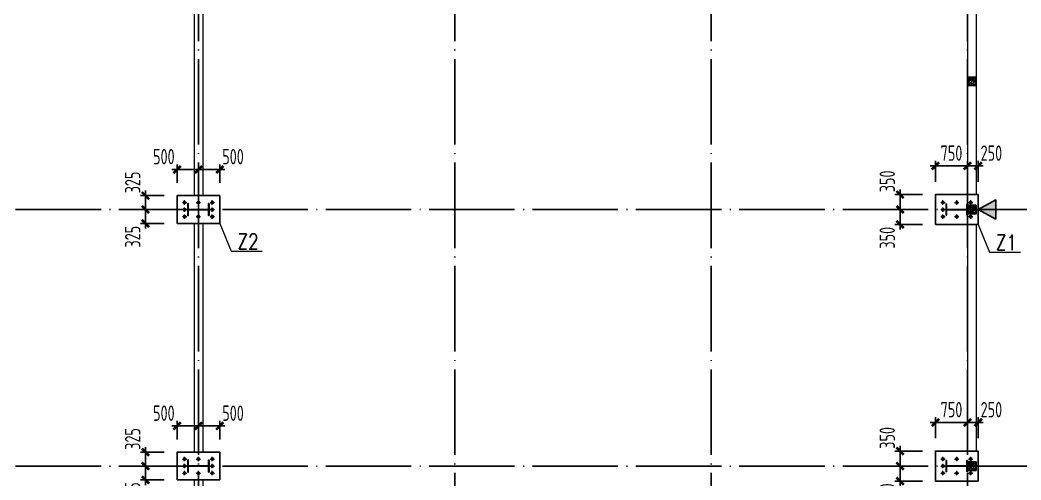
# Model space of a CAD drawing. Extents: x -1389621 to 57380, y -92505 to 283644.
# Drawn here: x -432118 to -408690, y 94742 to 105500 of the extents above; entities that cross this region are included whole.
import ezdxf
from ezdxf.enums import TextEntityAlignment as Align

# ---------------------------------------------------------------- set-up
doc = ezdxf.new("R2010")
doc.units = 0
doc.header["$LTSCALE"] = 100
doc.header["$MEASUREMENT"] = 0
doc.linetypes.add('CENTERX2', pattern=[101.6, 63.5, -12.7, 12.7, -12.7])
doc.linetypes.add('DOTE', pattern=[2.42, 2, -0.2, 0.02, -0.2])
doc.layers.get('0').update_dxf_attribs({"linetype": 'CONTINUOUS'})
doc.layers.get('Defpoints').update_dxf_attribs({"linetype": 'CONTINUOUS'})
for name, color, linetype in [('11000', 4, 'CONTINUOUS'), ('52', 2, 'CONTINUOUS'), ('708', 2, 'CONTINUOUS'), ('DIM', 3, 'CONTINUOUS'), ('DOTE', 1, 'DOTE'), ('PUB_DIM', 3, 'CONTINUOUS'), ('基础', 41, 'CONTINUOUS'), ('柱子', 3, 'CONTINUOUS'), ('短柱', 2, 'CONTINUOUS')]:
    doc.layers.add(name, color=color, linetype=linetype)
for name, color, linetype, lineweight in [('HATCH', 254, 'CONTINUOUS', 0), ('PUB_TEXT', 7, 'CONTINUOUS', 15), ('轴线', 1, 'CENTERX2', 13)]:
    doc.layers.add(name, color=color, linetype=linetype, lineweight=lineweight)
doc.styles.add('hztxt', font='txt', dxfattribs={"width": 0.7, "height": 10, "bigfont": 'hztxt.shx'})
doc.styles.add('TSSD_Dimension', font='tssdeng.shx', dxfattribs={"width": 0.7, "bigfont": 'hztxt.shx'})
doc.dimstyles.new('TSSD_100_100', dxfattribs={"dimtxt": 300, "dimasz": 100, "dimexe": 100, "dimexo": 250, "dimgap": 100, "dimtad": 1, "dimdec": 0, "dimzin": 0, "dimdsep": 46, "dimtxsty": 'TSSD_Dimension', "dimblk": 'ARCHTICK', "dimblk1": 'ARCHTICK', "dimblk2": 'ARCHTICK', "dimcen": 0, "dimdle": 100, "dimclrt": 7, "dimadec": 0, "dimazin": 0, "dimtfac": 1, "dimtdec": 0, "dimtix": 1, "dimtmove": 2, "dimatfit": 3, "dimfxl": 0, "dimtolj": 1, "dimtzin": 0, "dimarcsym": 0})

# ---------------------------------------------------------------- blocks, each defined once
blk = doc.blocks.new('A$C79C65598')
at = {"layer": 'HATCH'}
h = blk.add_hatch(dxfattribs=at)
h.set_pattern_fill('ARMORED', color=256, scale=10, style=0)
h.set_pattern_definition([(50, (662996.94, 60026.137), (71.726018, -6.2752135), [7.5, -82.5]), (355, (662996.94, 60026.14), (-13.875133, 75.219213), [6, -66]), (100.4514, (663002.915, 60025.614), (57.850938, 68.943954), [6.374019, -70.114211]), (46.1842, (662996.94, 60046.14), (106.724105, -16.551901), [11.25, -123.75]), (96.6356, (663005.83, 60044.76), (93.46627, 97.411787), [9.561029, -105.1713]), (351.1842, (662996.94, 60046.14), (93.466195, 97.41186), [9, -99]), (21, (663006.94, 60041.137), (59.690705, -40.261889), [7.5, -82.5]), (326, (663006.94, 60041.14), (24.331533, 72.5150045), [6, -66]), (71.4514, (663011.91, 60037.78), (84.022263, 32.25305), [6.374019, -70.114211]), (37.5, (662996.938, 60026.137), (1.2159855, 33.2893854), [0, -65.2, 0, -67, 0, -66.25]), (7.5, (662996.938, 60026.137), (26.3069537, 39.4411712), [0, -38.2, 0, -63.7, 0, -25.25]), (327.5, (662974.638, 60026.137), (53.3822436, -2.2554872), [0, -25, 0, -78, 0, -103.5]), (317.5, (662964.64, 60026.137), (58.318617, 10.0104982), [0, -32.5, 0, -51.8, 0, -73.5]), (45, (662996.94, 60026.137), (-35.355339, 35.355339), [])])
h.paths.add_polyline_path([(35800, 27100), (36000, 27100), (36000, 27300), (35800, 27300)])
h = blk.add_hatch(dxfattribs=at)
h.set_pattern_fill('ARMORED', color=256, scale=10, style=0)
h.set_pattern_definition([(50, (662996.94, 57026.137), (71.726018, -6.2752135), [7.5, -82.5]), (355, (662996.94, 57026.14), (-13.875133, 75.219213), [6, -66]), (100.4514, (663002.915, 57025.614), (57.850938, 68.943954), [6.374019, -70.114211]), (46.1842, (662996.94, 57046.14), (106.724105, -16.551901), [11.25, -123.75]), (96.6356, (663005.83, 57044.76), (93.46627, 97.411787), [9.561029, -105.1713]), (351.1842, (662996.94, 57046.14), (93.466195, 97.41186), [9, -99]), (21, (663006.94, 57041.137), (59.690705, -40.261889), [7.5, -82.5]), (326, (663006.94, 57041.14), (24.331533, 72.5150045), [6, -66]), (71.4514, (663011.91, 57037.78), (84.022263, 32.25305), [6.374019, -70.114211]), (37.5, (662996.938, 57026.137), (1.2159855, 33.2893854), [0, -65.2, 0, -67, 0, -66.25]), (7.5, (662996.938, 57026.137), (26.3069537, 39.4411712), [0, -38.2, 0, -63.7, 0, -25.25]), (327.5, (662974.638, 57026.137), (53.3822436, -2.2554872), [0, -25, 0, -78, 0, -103.5]), (317.5, (662964.64, 57026.137), (58.318617, 10.0104982), [0, -32.5, 0, -51.8, 0, -73.5]), (45, (662996.94, 57026.137), (-35.355339, 35.355339), [])])
h.paths.add_polyline_path([(35800, 24100), (36000, 24100), (36000, 24300), (35800, 24300)])
h = blk.add_hatch(dxfattribs=at)
h.set_pattern_fill('ARMORED', color=256, scale=10, style=0)
h.set_pattern_definition([(50, (662996.94, 51026.137), (71.726018, -6.2752135), [7.5, -82.5]), (355, (662996.94, 51026.14), (-13.875133, 75.219213), [6, -66]), (100.4514, (663002.915, 51025.614), (57.850938, 68.943954), [6.374019, -70.114211]), (46.1842, (662996.94, 51046.14), (106.724105, -16.551901), [11.25, -123.75]), (96.6356, (663005.83, 51044.76), (93.46627, 97.411787), [9.561029, -105.1713]), (351.1842, (662996.94, 51046.14), (93.466195, 97.41186), [9, -99]), (21, (663006.94, 51041.137), (59.690705, -40.261889), [7.5, -82.5]), (326, (663006.94, 51041.14), (24.331533, 72.5150045), [6, -66]), (71.4514, (663011.91, 51037.78), (84.022263, 32.25305), [6.374019, -70.114211]), (37.5, (662996.938, 51026.137), (1.2159855, 33.2893854), [0, -65.2, 0, -67, 0, -66.25]), (7.5, (662996.938, 51026.137), (26.3069537, 39.4411712), [0, -38.2, 0, -63.7, 0, -25.25]), (327.5, (662974.638, 51026.137), (53.3822436, -2.2554872), [0, -25, 0, -78, 0, -103.5]), (317.5, (662964.64, 51026.137), (58.318617, 10.0104982), [0, -32.5, 0, -51.8, 0, -73.5]), (45, (662996.94, 51026.137), (-35.355339, 35.355339), [])])
h.paths.add_polyline_path([(35800, 18100), (36000, 18100), (36000, 18300), (35800, 18300)])
at = {"layer": '708'}
for points in [[(35800, 27100), (36000, 27100), (36000, 27300), (35800, 27300)], [(35800, 24100), (36000, 24100), (36000, 24300), (35800, 24300)], [(35800, 18100), (36000, 18100), (36000, 18300), (35800, 18300)]]:
    blk.add_lwpolyline(points, close=True, dxfattribs=at)
blk = doc.blocks.new('_ArchTick')
at = {"color": 0, "linetype": 'ByBlock'}
blk.add_lwpolyline([(-0.71, -0.71, 0.5, 0.5, 0), (0.71, 0.71, 0.5, 0.5, 0)], format="xyseb", dxfattribs=at)
blk = doc.blocks.new('*D1918')
at = {"layer": 'Defpoints', "color": 0, "ltscale": 100}
for p in [(-410692, 95417), (-411520, 95067), (-410692, 95067)]:
    blk.add_point(p, dxfattribs=at)
at = {"layer": 'DIM', "color": 0, "lineweight": -2, "ltscale": 100}
for p, q in [((-410992, 95417), (-411640, 95417)), ((-411520, 95537), (-411520, 94947)), ((-410992, 95067), (-411640, 95067))]:
    blk.add_line(p, q, dxfattribs=at)
at = {"layer": 'DIM', "color": 0, "lineweight": -2, "ltscale": 100, "xscale": 120, "yscale": 120, "zscale": 120}
for p, rotation in [((-411520, 95417), 90), ((-411520, 95067), 270)]:
    blk.add_blockref('_ArchTick', p, dxfattribs=dict(at, rotation=rotation))
at = {"layer": 'DIM', "color": 7, "ltscale": 100, "insert": (-411820, 95726), "char_height": 360, "attachment_point": 5, "rotation": 90, "style": 'TSSD_Dimension'}
blk.add_mtext('\\A1;350', dxfattribs=at)
blk = doc.blocks.new('*D1919')
at = {"layer": 'Defpoints', "color": 0, "ltscale": 100}
for p in [(-409692, 96087), (-409942, 95417), (-409692, 95417)]:
    blk.add_point(p, dxfattribs=at)
at = {"layer": 'DIM', "color": 0, "lineweight": -2, "ltscale": 100}
for p, q in [((-410062, 96087), (-409572, 96087)), ((-409942, 95717), (-409942, 96207)), ((-409692, 95717), (-409692, 96207))]:
    blk.add_line(p, q, dxfattribs=at)
at = {"layer": 'DIM', "color": 0, "lineweight": -2, "ltscale": 100, "xscale": 120, "yscale": 120, "zscale": 120, "rotation": 180}
blk.add_blockref('_ArchTick', (-409942, 96087), dxfattribs=at)
at = {"layer": 'DIM', "color": 0, "lineweight": -2, "ltscale": 100, "xscale": 120, "yscale": 120, "zscale": 120}
blk.add_blockref('_ArchTick', (-409692, 96087), dxfattribs=at)
at = {"layer": 'DIM', "color": 7, "ltscale": 100, "insert": (-409383, 96387), "char_height": 360, "attachment_point": 5, "style": 'TSSD_Dimension'}
blk.add_mtext('\\A1;250', dxfattribs=at)
blk = doc.blocks.new('*D1920')
at = {"layer": 'Defpoints', "color": 0, "ltscale": 100}
for p in [(-409942, 96087), (-410692, 95417), (-409942, 95417)]:
    blk.add_point(p, dxfattribs=at)
at = {"layer": 'DIM', "color": 0, "lineweight": -2, "ltscale": 100}
for p, q in [((-410692, 96087), (-410812, 96087)), ((-410692, 95717), (-410692, 96207)), ((-410692, 96087), (-409942, 96087)), ((-409942, 95717), (-409942, 96207)), ((-409942, 96087), (-409822, 96087))]:
    blk.add_line(p, q, dxfattribs=at)
at = {"layer": 'DIM', "color": 0, "lineweight": -2, "ltscale": 100, "xscale": 120, "yscale": 120, "zscale": 120}
blk.add_blockref('_ArchTick', (-410692, 96087), dxfattribs=at)
at = {"layer": 'DIM', "color": 0, "lineweight": -2, "ltscale": 100, "xscale": 120, "yscale": 120, "zscale": 120, "rotation": 180}
blk.add_blockref('_ArchTick', (-409942, 96087), dxfattribs=at)
at = {"layer": 'DIM', "color": 7, "ltscale": 100, "insert": (-410317, 96387), "char_height": 360, "attachment_point": 5, "style": 'TSSD_Dimension'}
blk.add_mtext('\\A1;750', dxfattribs=at)
blk = doc.blocks.new('*D1921')
at = {"layer": 'Defpoints', "color": 0, "ltscale": 100}
for p in [(-410692, 95067), (-411520, 94717), (-410692, 94717)]:
    blk.add_point(p, dxfattribs=at)
at = {"layer": 'DIM', "color": 0, "lineweight": -2, "ltscale": 100}
for p, q in [((-411520, 95187), (-411520, 94597)), ((-410992, 95067), (-411640, 95067)), ((-410992, 94717), (-411640, 94717))]:
    blk.add_line(p, q, dxfattribs=at)
at = {"layer": 'DIM', "color": 0, "lineweight": -2, "ltscale": 100, "xscale": 120, "yscale": 120, "zscale": 120}
for p, rotation in [((-411520, 95067), 90), ((-411520, 94717), 270)]:
    blk.add_blockref('_ArchTick', p, dxfattribs=dict(at, rotation=rotation))
at = {"layer": 'DIM', "color": 7, "ltscale": 100, "insert": (-411820, 94407), "char_height": 360, "attachment_point": 5, "rotation": 90, "style": 'TSSD_Dimension'}
blk.add_mtext('\\A1;350', dxfattribs=at)
blk = doc.blocks.new('*D1922')
at = {"layer": 'Defpoints', "color": 0, "ltscale": 100}
for p in [(-410692, 101417), (-411520, 101067), (-410692, 101067)]:
    blk.add_point(p, dxfattribs=at)
at = {"layer": 'DIM', "color": 0, "lineweight": -2, "ltscale": 100}
for p, q in [((-411520, 101537), (-411520, 100947)), ((-410992, 101417), (-411640, 101417)), ((-410992, 101067), (-411640, 101067))]:
    blk.add_line(p, q, dxfattribs=at)
at = {"layer": 'DIM', "color": 0, "lineweight": -2, "ltscale": 100, "xscale": 120, "yscale": 120, "zscale": 120}
for p, rotation in [((-411520, 101417), 90), ((-411520, 101067), 270)]:
    blk.add_blockref('_ArchTick', p, dxfattribs=dict(at, rotation=rotation))
at = {"layer": 'DIM', "color": 7, "ltscale": 100, "insert": (-411820, 101726), "char_height": 360, "attachment_point": 5, "rotation": 90, "style": 'TSSD_Dimension'}
blk.add_mtext('\\A1;350', dxfattribs=at)
blk = doc.blocks.new('*D1923')
at = {"layer": 'Defpoints', "color": 0, "ltscale": 100}
for p in [(-409692, 102087), (-409942, 101417), (-409692, 101417)]:
    blk.add_point(p, dxfattribs=at)
at = {"layer": 'DIM', "color": 0, "lineweight": -2, "ltscale": 100}
for p, q in [((-409942, 101717), (-409942, 102207)), ((-409692, 101717), (-409692, 102207)), ((-410062, 102087), (-409572, 102087))]:
    blk.add_line(p, q, dxfattribs=at)
at = {"layer": 'DIM', "color": 0, "lineweight": -2, "ltscale": 100, "xscale": 120, "yscale": 120, "zscale": 120, "rotation": 180}
blk.add_blockref('_ArchTick', (-409942, 102087), dxfattribs=at)
at = {"layer": 'DIM', "color": 0, "lineweight": -2, "ltscale": 100, "xscale": 120, "yscale": 120, "zscale": 120}
blk.add_blockref('_ArchTick', (-409692, 102087), dxfattribs=at)
at = {"layer": 'DIM', "color": 7, "ltscale": 100, "insert": (-409383, 102387), "char_height": 360, "attachment_point": 5, "style": 'TSSD_Dimension'}
blk.add_mtext('\\A1;250', dxfattribs=at)
blk = doc.blocks.new('*D1924')
at = {"layer": 'Defpoints', "color": 0, "ltscale": 100}
for p in [(-409942, 102087), (-410692, 101417), (-409942, 101417)]:
    blk.add_point(p, dxfattribs=at)
at = {"layer": 'DIM', "color": 0, "lineweight": -2, "ltscale": 100}
for p, q in [((-410692, 101717), (-410692, 102207)), ((-409942, 101717), (-409942, 102207)), ((-410692, 102087), (-410812, 102087)), ((-410692, 102087), (-409942, 102087)), ((-409942, 102087), (-409822, 102087))]:
    blk.add_line(p, q, dxfattribs=at)
at = {"layer": 'DIM', "color": 0, "lineweight": -2, "ltscale": 100, "xscale": 120, "yscale": 120, "zscale": 120}
blk.add_blockref('_ArchTick', (-410692, 102087), dxfattribs=at)
at = {"layer": 'DIM', "color": 0, "lineweight": -2, "ltscale": 100, "xscale": 120, "yscale": 120, "zscale": 120, "rotation": 180}
blk.add_blockref('_ArchTick', (-409942, 102087), dxfattribs=at)
at = {"layer": 'DIM', "color": 7, "ltscale": 100, "insert": (-410317, 102387), "char_height": 360, "attachment_point": 5, "style": 'TSSD_Dimension'}
blk.add_mtext('\\A1;750', dxfattribs=at)
blk = doc.blocks.new('*D1925')
at = {"layer": 'Defpoints', "color": 0, "ltscale": 100}
for p in [(-410692, 101067), (-411520, 100717), (-410692, 100717)]:
    blk.add_point(p, dxfattribs=at)
at = {"layer": 'DIM', "color": 0, "lineweight": -2, "ltscale": 100}
for p, q in [((-410992, 101067), (-411640, 101067)), ((-411520, 101187), (-411520, 100597)), ((-410992, 100717), (-411640, 100717))]:
    blk.add_line(p, q, dxfattribs=at)
at = {"layer": 'DIM', "color": 0, "lineweight": -2, "ltscale": 100, "xscale": 120, "yscale": 120, "zscale": 120}
for p, rotation in [((-411520, 101067), 90), ((-411520, 100717), 270)]:
    blk.add_blockref('_ArchTick', p, dxfattribs=dict(at, rotation=rotation))
at = {"layer": 'DIM', "color": 7, "ltscale": 100, "insert": (-411820, 100407), "char_height": 360, "attachment_point": 5, "rotation": 90, "style": 'TSSD_Dimension'}
blk.add_mtext('\\A1;350', dxfattribs=at)
blk = doc.blocks.new('*D1974')
at = {"layer": 'Defpoints', "color": 0, "ltscale": 100}
for p in [(-429182, 95392), (-428442, 95392), (-428442, 95067)]:
    blk.add_point(p, dxfattribs=at)
at = {"layer": 'DIM', "color": 0, "lineweight": -2, "ltscale": 100}
for p, q in [((-428742, 95392), (-429302, 95392)), ((-429182, 94947), (-429182, 95512)), ((-428742, 95067), (-429302, 95067))]:
    blk.add_line(p, q, dxfattribs=at)
at = {"layer": 'DIM', "color": 0, "lineweight": -2, "ltscale": 100, "xscale": 120, "yscale": 120, "zscale": 120}
for p, rotation in [((-429182, 95392), 90), ((-429182, 95067), 270)]:
    blk.add_blockref('_ArchTick', p, dxfattribs=dict(at, rotation=rotation))
at = {"layer": 'DIM', "color": 7, "ltscale": 100, "insert": (-429482, 95701), "char_height": 360, "attachment_point": 5, "rotation": 90, "style": 'TSSD_Dimension'}
blk.add_mtext('\\A1;325', dxfattribs=at)
blk = doc.blocks.new('*D1975')
at = {"layer": 'Defpoints', "color": 0, "ltscale": 100}
for p in [(-427942, 96004), (-428442, 95390), (-427942, 95390)]:
    blk.add_point(p, dxfattribs=at)
at = {"layer": 'DIM', "color": 0, "lineweight": -2, "ltscale": 100}
for p, q in [((-428442, 95690), (-428442, 96124)), ((-427942, 95690), (-427942, 96124)), ((-428562, 96004), (-427822, 96004))]:
    blk.add_line(p, q, dxfattribs=at)
at = {"layer": 'DIM', "color": 0, "lineweight": -2, "ltscale": 100, "xscale": 120, "yscale": 120, "zscale": 120, "rotation": 180}
blk.add_blockref('_ArchTick', (-428442, 96004), dxfattribs=at)
at = {"layer": 'DIM', "color": 0, "lineweight": -2, "ltscale": 100, "xscale": 120, "yscale": 120, "zscale": 120}
blk.add_blockref('_ArchTick', (-427942, 96004), dxfattribs=at)
at = {"layer": 'DIM', "color": 7, "ltscale": 100, "insert": (-428752, 96304), "char_height": 360, "attachment_point": 5, "style": 'TSSD_Dimension'}
blk.add_mtext('\\A1;500', dxfattribs=at)
blk = doc.blocks.new('*D1976')
at = {"layer": 'Defpoints', "color": 0, "ltscale": 100}
for p in [(-429182, 95067), (-428442, 95067), (-428442, 94742)]:
    blk.add_point(p, dxfattribs=at)
at = {"layer": 'DIM', "color": 0, "lineweight": -2, "ltscale": 100}
for p, q in [((-429182, 94622), (-429182, 95187)), ((-428742, 95067), (-429302, 95067)), ((-428742, 94742), (-429302, 94742))]:
    blk.add_line(p, q, dxfattribs=at)
at = {"layer": 'DIM', "color": 0, "lineweight": -2, "ltscale": 100, "xscale": 120, "yscale": 120, "zscale": 120}
for p, rotation in [((-429182, 95067), 90), ((-429182, 94742), 270)]:
    blk.add_blockref('_ArchTick', p, dxfattribs=dict(at, rotation=rotation))
at = {"layer": 'DIM', "color": 7, "ltscale": 100, "insert": (-429482, 94432), "char_height": 360, "attachment_point": 5, "rotation": 90, "style": 'TSSD_Dimension'}
blk.add_mtext('\\A1;325', dxfattribs=at)
blk = doc.blocks.new('*D1977')
at = {"layer": 'Defpoints', "color": 0, "ltscale": 100}
for p in [(-427442, 96004), (-427942, 95390), (-427442, 95390)]:
    blk.add_point(p, dxfattribs=at)
at = {"layer": 'DIM', "color": 0, "lineweight": -2, "ltscale": 100}
for p, q in [((-427942, 95690), (-427942, 96124)), ((-427442, 95690), (-427442, 96124)), ((-428062, 96004), (-427322, 96004))]:
    blk.add_line(p, q, dxfattribs=at)
at = {"layer": 'DIM', "color": 0, "lineweight": -2, "ltscale": 100, "xscale": 120, "yscale": 120, "zscale": 120, "rotation": 180}
blk.add_blockref('_ArchTick', (-427942, 96004), dxfattribs=at)
at = {"layer": 'DIM', "color": 0, "lineweight": -2, "ltscale": 100, "xscale": 120, "yscale": 120, "zscale": 120}
blk.add_blockref('_ArchTick', (-427442, 96004), dxfattribs=at)
at = {"layer": 'DIM', "color": 7, "ltscale": 100, "insert": (-427133, 96304), "char_height": 360, "attachment_point": 5, "style": 'TSSD_Dimension'}
blk.add_mtext('\\A1;500', dxfattribs=at)
blk = doc.blocks.new('*D1978')
at = {"layer": 'Defpoints', "color": 0, "ltscale": 100}
for p in [(-429182, 101392), (-428442, 101392), (-428442, 101067)]:
    blk.add_point(p, dxfattribs=at)
at = {"layer": 'DIM', "color": 0, "lineweight": -2, "ltscale": 100}
for p, q in [((-429182, 100947), (-429182, 101512)), ((-428742, 101392), (-429302, 101392)), ((-428742, 101067), (-429302, 101067))]:
    blk.add_line(p, q, dxfattribs=at)
at = {"layer": 'DIM', "color": 0, "lineweight": -2, "ltscale": 100, "xscale": 120, "yscale": 120, "zscale": 120}
for p, rotation in [((-429182, 101392), 90), ((-429182, 101067), 270)]:
    blk.add_blockref('_ArchTick', p, dxfattribs=dict(at, rotation=rotation))
at = {"layer": 'DIM', "color": 7, "ltscale": 100, "insert": (-429482, 101701), "char_height": 360, "attachment_point": 5, "rotation": 90, "style": 'TSSD_Dimension'}
blk.add_mtext('\\A1;325', dxfattribs=at)
blk = doc.blocks.new('*D1979')
at = {"layer": 'Defpoints', "color": 0, "ltscale": 100}
for p in [(-427942, 102004), (-428442, 101390), (-427942, 101390)]:
    blk.add_point(p, dxfattribs=at)
at = {"layer": 'DIM', "color": 0, "lineweight": -2, "ltscale": 100}
for p, q in [((-428562, 102004), (-427822, 102004)), ((-428442, 101690), (-428442, 102124)), ((-427942, 101690), (-427942, 102124))]:
    blk.add_line(p, q, dxfattribs=at)
at = {"layer": 'DIM', "color": 0, "lineweight": -2, "ltscale": 100, "xscale": 120, "yscale": 120, "zscale": 120, "rotation": 180}
blk.add_blockref('_ArchTick', (-428442, 102004), dxfattribs=at)
at = {"layer": 'DIM', "color": 0, "lineweight": -2, "ltscale": 100, "xscale": 120, "yscale": 120, "zscale": 120}
blk.add_blockref('_ArchTick', (-427942, 102004), dxfattribs=at)
at = {"layer": 'DIM', "color": 7, "ltscale": 100, "insert": (-428752, 102304), "char_height": 360, "attachment_point": 5, "style": 'TSSD_Dimension'}
blk.add_mtext('\\A1;500', dxfattribs=at)
blk = doc.blocks.new('*D1980')
at = {"layer": 'Defpoints', "color": 0, "ltscale": 100}
for p in [(-429182, 101067), (-428442, 101067), (-428442, 100742)]:
    blk.add_point(p, dxfattribs=at)
at = {"layer": 'DIM', "color": 0, "lineweight": -2, "ltscale": 100}
for p, q in [((-428742, 101067), (-429302, 101067)), ((-429182, 100622), (-429182, 101187)), ((-428742, 100742), (-429302, 100742))]:
    blk.add_line(p, q, dxfattribs=at)
at = {"layer": 'DIM', "color": 0, "lineweight": -2, "ltscale": 100, "xscale": 120, "yscale": 120, "zscale": 120}
for p, rotation in [((-429182, 101067), 90), ((-429182, 100742), 270)]:
    blk.add_blockref('_ArchTick', p, dxfattribs=dict(at, rotation=rotation))
at = {"layer": 'DIM', "color": 7, "ltscale": 100, "insert": (-429482, 100432), "char_height": 360, "attachment_point": 5, "rotation": 90, "style": 'TSSD_Dimension'}
blk.add_mtext('\\A1;325', dxfattribs=at)
blk = doc.blocks.new('*D1981')
at = {"layer": 'Defpoints', "color": 0, "ltscale": 100}
for p in [(-427442, 102004), (-427942, 101390), (-427442, 101390)]:
    blk.add_point(p, dxfattribs=at)
at = {"layer": 'DIM', "color": 0, "lineweight": -2, "ltscale": 100}
for p, q in [((-428062, 102004), (-427322, 102004)), ((-427942, 101690), (-427942, 102124)), ((-427442, 101690), (-427442, 102124))]:
    blk.add_line(p, q, dxfattribs=at)
at = {"layer": 'DIM', "color": 0, "lineweight": -2, "ltscale": 100, "xscale": 120, "yscale": 120, "zscale": 120, "rotation": 180}
blk.add_blockref('_ArchTick', (-427942, 102004), dxfattribs=at)
at = {"layer": 'DIM', "color": 0, "lineweight": -2, "ltscale": 100, "xscale": 120, "yscale": 120, "zscale": 120}
blk.add_blockref('_ArchTick', (-427442, 102004), dxfattribs=at)
at = {"layer": 'DIM', "color": 7, "ltscale": 100, "insert": (-427133, 102304), "char_height": 360, "attachment_point": 5, "style": 'TSSD_Dimension'}
blk.add_mtext('\\A1;500', dxfattribs=at)

msp = doc.modelspace()

# ---------------------------------------------------------------- hatches: boundary and pattern name
h = msp.add_hatch(color=256)
edge = h.paths.add_edge_path()
edge.add_arc((-428267.342, 101231.574), 26, 0, 360)
h = msp.add_hatch(color=256)
edge = h.paths.add_edge_path()
edge.add_arc((-427942.342, 101231.574), 26, 0, 360)
h = msp.add_hatch(color=256)
edge = h.paths.add_edge_path()
edge.add_arc((-427617.342, 101231.574), 26, 0, 360)
h = msp.add_hatch(color=256)
edge = h.paths.add_edge_path()
edge.add_arc((-410517.342, 101231.574), 26, 0, 360)
h = msp.add_hatch(color=256)
edge = h.paths.add_edge_path()
edge.add_arc((-410192.342, 101231.574), 26, 0, 360)
h = msp.add_hatch(color=256)
edge = h.paths.add_edge_path()
edge.add_arc((-409867.342, 101231.574), 26, 0, 360)
h = msp.add_hatch(color=256)
edge = h.paths.add_edge_path()
edge.add_arc((-428267.342, 101066.574), 26, 0, 360)
h = msp.add_hatch(color=256)
edge = h.paths.add_edge_path()
edge.add_arc((-427617.342, 101066.574), 26, 0, 360)
h = msp.add_hatch(color=256)
edge = h.paths.add_edge_path()
edge.add_arc((-410517.342, 101066.574), 26, 0, 360)
h = msp.add_hatch(color=256)
edge = h.paths.add_edge_path()
edge.add_arc((-409867.342, 101066.574), 26, 0, 360)
h = msp.add_hatch(color=256)
edge = h.paths.add_edge_path()
edge.add_arc((-428267.342, 100901.574), 26, 0, 360)
h = msp.add_hatch(color=256)
edge = h.paths.add_edge_path()
edge.add_arc((-427942.342, 100901.574), 26, 0, 360)
h = msp.add_hatch(color=256)
edge = h.paths.add_edge_path()
edge.add_arc((-427617.342, 100901.574), 26, 0, 360)
h = msp.add_hatch(color=256)
edge = h.paths.add_edge_path()
edge.add_arc((-410517.342, 100901.574), 26, 0, 360)
h = msp.add_hatch(color=256)
edge = h.paths.add_edge_path()
edge.add_arc((-410192.342, 100901.574), 26, 0, 360)
h = msp.add_hatch(color=256)
edge = h.paths.add_edge_path()
edge.add_arc((-409867.342, 100901.574), 26, 0, 360)
h = msp.add_hatch(color=256)
edge = h.paths.add_edge_path()
edge.add_arc((-428267.342, 95231.574), 26, 0, 360)
h = msp.add_hatch(color=256)
edge = h.paths.add_edge_path()
edge.add_arc((-427942.342, 95231.574), 26, 0, 360)
h = msp.add_hatch(color=256)
edge = h.paths.add_edge_path()
edge.add_arc((-427617.342, 95231.574), 26, 0, 360)
h = msp.add_hatch(color=256)
edge = h.paths.add_edge_path()
edge.add_arc((-410517.342, 95231.574), 26, 0, 360)
h = msp.add_hatch(color=256)
edge = h.paths.add_edge_path()
edge.add_arc((-410192.342, 95231.574), 26, 0, 360)
h = msp.add_hatch(color=256)
edge = h.paths.add_edge_path()
edge.add_arc((-409867.342, 95231.574), 26, 0, 360)
h = msp.add_hatch(color=256)
edge = h.paths.add_edge_path()
edge.add_arc((-428267.342, 95066.574), 26, 0, 360)
h = msp.add_hatch(color=256)
edge = h.paths.add_edge_path()
edge.add_arc((-428267.342, 94901.574), 26, 0, 360)
h = msp.add_hatch(color=256)
edge = h.paths.add_edge_path()
edge.add_arc((-427942.342, 94901.574), 26, 0, 360)
h = msp.add_hatch(color=256)
edge = h.paths.add_edge_path()
edge.add_arc((-427617.342, 95066.574), 26, 0, 360)
h = msp.add_hatch(color=256)
edge = h.paths.add_edge_path()
edge.add_arc((-427617.342, 94901.574), 26, 0, 360)
h = msp.add_hatch(color=256)
edge = h.paths.add_edge_path()
edge.add_arc((-410517.342, 95066.574), 26, 0, 360)
h = msp.add_hatch(color=256)
edge = h.paths.add_edge_path()
edge.add_arc((-410517.342, 94901.574), 26, 0, 360)
h = msp.add_hatch(color=256)
edge = h.paths.add_edge_path()
edge.add_arc((-410192.342, 94901.574), 26, 0, 360)
h = msp.add_hatch(color=256)
edge = h.paths.add_edge_path()
edge.add_arc((-409867.342, 95066.574), 26, 0, 360)
h = msp.add_hatch(color=256)
edge = h.paths.add_edge_path()
edge.add_arc((-409867.342, 94901.574), 26, 0, 360)
at = {"layer": '52', "ltscale": 100}
msp.add_hatch(color=256, dxfattribs=at).paths.add_polyline_path([(-409276.515, 100840.461), (-409276.515, 101292.686), (-409692.342, 101066.574)])

# ---------------------------------------------------------------- linework, layer by layer
at = {"layer": '11000'}
for centre in [(-428267.342, 101231.574), (-427942.342, 101231.574), (-427617.342, 101231.574), (-410517.342, 101231.574), (-410192.342, 101231.574), (-409867.342, 101231.574), (-428267.342, 101066.574), (-427617.342, 101066.574), (-410517.342, 101066.574), (-409867.342, 101066.574), (-428267.342, 100901.574), (-427942.342, 100901.574), (-427617.342, 100901.574), (-410517.342, 100901.574), (-410192.342, 100901.574), (-409867.342, 100901.574), (-428267.342, 95231.574), (-427942.342, 95231.574), (-427617.342, 95231.574), (-410517.342, 95231.574), (-410192.342, 95231.574), (-409867.342, 95231.574), (-428267.342, 95066.574), (-428267.342, 94901.574), (-427942.342, 94901.574), (-427617.342, 95066.574), (-427617.342, 94901.574), (-410517.342, 95066.574), (-410517.342, 94901.574), (-410192.342, 94901.574), (-409867.342, 95066.574), (-409867.342, 94901.574)]:
    msp.add_circle(centre, 26, dxfattribs=at)
at = {"layer": '52', "ltscale": 100}
msp.add_lwpolyline([(-409276.515, 100840.461), (-409276.515, 101292.686), (-409692.342, 101066.574)], close=True, dxfattribs=at)
at = {"layer": 'DOTE', "linetype": 'DOTE', "ltscale": 10}
for p, q in [((-427942.342, 150566.574), (-427942.342, 75566.574)), ((-421942.342, 150566.574), (-421942.342, 75566.574)), ((-415942.342, 150566.574), (-415942.342, 75566.574)), ((-409942.342, 150566.574), (-409942.342, 75566.574)), ((-408442.342, 101066.574), (-449864.339, 101066.574)), ((-408442.342, 95066.574), (-449864.339, 95066.574))]:
    msp.add_line(p, q, dxfattribs=at)
at = {"layer": 'HATCH', "ltscale": 100}
for p, q in [((-428042.342, 106741.574), (-428042.342, 101391.574)), ((-427842.342, 106741.574), (-427842.342, 101391.574)), ((-409942.342, 106716.574), (-409942.342, 101416.574)), ((-409742.342, 106716.574), (-409742.342, 101416.574)), ((-428042.342, 100741.574), (-428042.342, 95391.574)), ((-427842.342, 100741.574), (-427842.342, 95391.574)), ((-409942.342, 100716.574), (-409942.342, 95416.574)), ((-409742.342, 100716.574), (-409742.342, 95416.574)), ((-428042.342, 94741.574), (-428042.342, 89391.574)), ((-427842.342, 94741.574), (-427842.342, 89391.574))]:
    msp.add_line(p, q, dxfattribs=at)
at = {"layer": 'PUB_TEXT'}
for p, q in [((-427442.342, 100741.574), (-427178.223, 100096.373)), ((-409692.342, 100716.574), (-409428.223, 100071.373)), ((-427178.223, 100096.373), (-426447.867, 100096.373)), ((-409428.223, 100071.373), (-408697.867, 100071.373))]:
    msp.add_line(p, q, dxfattribs=at)
at = {"layer": '柱子', "ltscale": 100}
for points in [[(-428180.342, 101062.574), (-428180.342, 100926.574), (-428192.342, 100926.574), (-428192.342, 101206.574), (-428180.342, 101206.574), (-428180.342, 101070.574), (-427704.342, 101070.574), (-427704.342, 101206.574), (-427692.342, 101206.574), (-427692.342, 100926.574), (-427704.342, 100926.574), (-427704.342, 101062.574)], [(-410430.342, 101062.574), (-410430.342, 100936.574), (-410442.342, 100936.574), (-410442.342, 101196.574), (-410430.342, 101196.574), (-410430.342, 101070.574), (-409954.342, 101070.574), (-409954.342, 101196.574), (-409942.342, 101196.574), (-409942.342, 100936.574), (-409954.342, 100936.574), (-409954.342, 101062.574)], [(-428180.342, 95062.574), (-428180.342, 94926.574), (-428192.342, 94926.574), (-428192.342, 95206.574), (-428180.342, 95206.574), (-428180.342, 95070.574), (-427704.342, 95070.574), (-427704.342, 95206.574), (-427692.342, 95206.574), (-427692.342, 94926.574), (-427704.342, 94926.574), (-427704.342, 95062.574)], [(-410430.342, 95062.574), (-410430.342, 94936.574), (-410442.342, 94936.574), (-410442.342, 95196.574), (-410430.342, 95196.574), (-410430.342, 95070.574), (-409954.342, 95070.574), (-409954.342, 95196.574), (-409942.342, 95196.574), (-409942.342, 94936.574), (-409954.342, 94936.574), (-409954.342, 95062.574)]]:
    msp.add_lwpolyline(points, close=True, dxfattribs=at)
at = {"layer": '短柱', "ltscale": 100}
for points in [[(-428442.342, 100741.574), (-428442.342, 101391.574), (-427442.342, 101391.574), (-427442.342, 100741.574)], [(-410692.342, 100716.574), (-410692.342, 101416.574), (-409692.342, 101416.574), (-409692.342, 100716.574)], [(-428442.342, 94741.574), (-428442.342, 95391.574), (-427442.342, 95391.574), (-427442.342, 94741.574)], [(-410692.342, 94716.574), (-410692.342, 95416.574), (-409692.342, 95416.574), (-409692.342, 94716.574)]]:
    msp.add_lwpolyline(points, close=True, dxfattribs=at)
at = {"layer": '轴线'}
for p, q in [((-428318.342, 101231.574), (-428216.342, 101231.574)), ((-428267.342, 101180.574), (-428267.342, 101282.574)), ((-427993.342, 101231.574), (-427891.342, 101231.574)), ((-427942.342, 101180.574), (-427942.342, 101282.574)), ((-427668.342, 101231.574), (-427566.342, 101231.574)), ((-427617.342, 101180.574), (-427617.342, 101282.574)), ((-410568.342, 101231.574), (-410466.342, 101231.574)), ((-410517.342, 101180.574), (-410517.342, 101282.574)), ((-410243.342, 101231.574), (-410141.342, 101231.574)), ((-410192.342, 101180.574), (-410192.342, 101282.574)), ((-409918.342, 101231.574), (-409816.342, 101231.574)), ((-409867.342, 101180.574), (-409867.342, 101282.574)), ((-428318.342, 101066.574), (-428216.342, 101066.574)), ((-428267.342, 101015.574), (-428267.342, 101117.574)), ((-427668.342, 101066.574), (-427566.342, 101066.574)), ((-427617.342, 101015.574), (-427617.342, 101117.574)), ((-410568.342, 101066.574), (-410466.342, 101066.574)), ((-410517.342, 101015.574), (-410517.342, 101117.574)), ((-409918.342, 101066.574), (-409816.342, 101066.574)), ((-409867.342, 101015.574), (-409867.342, 101117.574)), ((-428318.342, 100901.574), (-428216.342, 100901.574)), ((-428267.342, 100850.574), (-428267.342, 100952.574)), ((-427993.342, 100901.574), (-427891.342, 100901.574)), ((-427942.342, 100850.574), (-427942.342, 100952.574)), ((-427668.342, 100901.574), (-427566.342, 100901.574)), ((-427617.342, 100850.574), (-427617.342, 100952.574)), ((-410568.342, 100901.574), (-410466.342, 100901.574)), ((-410517.342, 100850.574), (-410517.342, 100952.574)), ((-410243.342, 100901.574), (-410141.342, 100901.574)), ((-410192.342, 100850.574), (-410192.342, 100952.574)), ((-409918.342, 100901.574), (-409816.342, 100901.574)), ((-409867.342, 100850.574), (-409867.342, 100952.574)), ((-428318.342, 95231.574), (-428216.342, 95231.574)), ((-428267.342, 95180.574), (-428267.342, 95282.574)), ((-427993.342, 95231.574), (-427891.342, 95231.574)), ((-427942.342, 95180.574), (-427942.342, 95282.574)), ((-427668.342, 95231.574), (-427566.342, 95231.574)), ((-427617.342, 95180.574), (-427617.342, 95282.574)), ((-410568.342, 95231.574), (-410466.342, 95231.574)), ((-410517.342, 95180.574), (-410517.342, 95282.574)), ((-410243.342, 95231.574), (-410141.342, 95231.574)), ((-410192.342, 95180.574), (-410192.342, 95282.574)), ((-409918.342, 95231.574), (-409816.342, 95231.574)), ((-409867.342, 95180.574), (-409867.342, 95282.574)), ((-428318.342, 95066.574), (-428216.342, 95066.574)), ((-428318.342, 94901.574), (-428216.342, 94901.574)), ((-428267.342, 95015.574), (-428267.342, 95117.574)), ((-428267.342, 94850.574), (-428267.342, 94952.574)), ((-427993.342, 94901.574), (-427891.342, 94901.574)), ((-427942.342, 94850.574), (-427942.342, 94952.574)), ((-427668.342, 95066.574), (-427566.342, 95066.574)), ((-427668.342, 94901.574), (-427566.342, 94901.574)), ((-427617.342, 95015.574), (-427617.342, 95117.574)), ((-427617.342, 94850.574), (-427617.342, 94952.574)), ((-410568.342, 95066.574), (-410466.342, 95066.574)), ((-410568.342, 94901.574), (-410466.342, 94901.574)), ((-410517.342, 95015.574), (-410517.342, 95117.574)), ((-410517.342, 94850.574), (-410517.342, 94952.574)), ((-410243.342, 94901.574), (-410141.342, 94901.574)), ((-410192.342, 94850.574), (-410192.342, 94952.574)), ((-409918.342, 95066.574), (-409816.342, 95066.574)), ((-409918.342, 94901.574), (-409816.342, 94901.574)), ((-409867.342, 95015.574), (-409867.342, 95117.574)), ((-409867.342, 94850.574), (-409867.342, 94952.574))]:
    msp.add_line(p, q, dxfattribs=at)

# ---------------------------------------------------------------- block references
at = {"layer": '基础', "ltscale": 100}
msp.add_blockref('A$C79C65598', (-445742.341, 76866.574), dxfattribs=at)

# ---------------------------------------------------------------- texts
at = {"layer": 'PUB_DIM', "color": 7, "linetype": 'Continuous', "style": 'hztxt', "width": 0.8}
for s, p in [('Z2', (-426779.813, 100319.327)), ('Z1', (-409029.813, 100294.327))]:
    msp.add_text(s, height=360, dxfattribs=at).set_placement(p, align=Align.MIDDLE)

# ---------------------------------------------------------------- dimensions: what is measured, and where the dimension line sits
at = {"layer": 'DIM', "ltscale": 100}
for base, p1, p2, picture, middle in [((-409942.342, 102087.13), (-410692.342, 101416.574), (-409942.342, 101416.574), '*D1924', (-410317.342, 102387.13)), ((-409942.342, 96087.13), (-410692.342, 95416.574), (-409942.342, 95416.574), '*D1920', (-410317.342, 96387.13))]:
    dim = msp.add_linear_dim(base=base, p1=p1, p2=p2, dimstyle='TSSD_100_100', override={"dimscale": 1.2}, dxfattribs=at)
    dim.commit()
    dim.dimension.update_dxf_attribs({"geometry": picture, "text_midpoint": middle})
for base, p1, p2, picture, middle in [((-409692.342, 102087.13), (-409942.342, 101416.574), (-409692.342, 101416.574), '*D1923', (-409382.649, 102387.13)), ((-427942.342, 102004.087), (-428442.342, 101389.805), (-427942.342, 101389.805), '*D1979', (-428752.034, 102304.087)), ((-427442.342, 102004.087), (-427942.342, 101389.805), (-427442.342, 101389.805), '*D1981', (-427132.649, 102304.087)), ((-427942.342, 96004.087), (-428442.342, 95389.805), (-427942.342, 95389.805), '*D1975', (-428752.034, 96304.087)), ((-427442.342, 96004.087), (-427942.342, 95389.805), (-427442.342, 95389.805), '*D1977', (-427132.649, 96304.087)), ((-409692.342, 96087.13), (-409942.342, 95416.574), (-409692.342, 95416.574), '*D1919', (-409382.649, 96387.13))]:
    dim = msp.add_linear_dim(base=base, p1=p1, p2=p2, dimstyle='TSSD_100_100', override={"dimscale": 1.2}, dxfattribs=at)
    dim.commit()
    dim.dimension.update_dxf_attribs({"geometry": picture, "text_midpoint": middle, "dimtype": 160})
for base, p1, p2, picture, middle in [((-429182.02, 101391.574), (-428442.342, 101066.574), (-428442.342, 101391.574), '*D1978', (-429482.02, 101701.266)), ((-411519.727, 101066.574), (-410692.342, 101416.574), (-410692.342, 101066.574), '*D1922', (-411819.727, 101726.266)), ((-429182.02, 101066.574), (-428442.342, 100741.574), (-428442.342, 101066.574), '*D1980', (-429482.02, 100431.881)), ((-411519.727, 100716.574), (-410692.342, 101066.574), (-410692.342, 100716.574), '*D1925', (-411819.727, 100406.881)), ((-429182.02, 95391.574), (-428442.342, 95066.574), (-428442.342, 95391.574), '*D1974', (-429482.02, 95701.266)), ((-411519.727, 95066.574), (-410692.342, 95416.574), (-410692.342, 95066.574), '*D1918', (-411819.727, 95726.266)), ((-429182.02, 95066.574), (-428442.342, 94741.574), (-428442.342, 95066.574), '*D1976', (-429482.02, 94431.881)), ((-411519.727, 94716.574), (-410692.342, 95066.574), (-410692.342, 94716.574), '*D1921', (-411819.727, 94406.881))]:
    dim = msp.add_linear_dim(base=base, p1=p1, p2=p2, angle=90, dimstyle='TSSD_100_100', override={"dimscale": 1.2}, dxfattribs=at)
    dim.commit()
    dim.dimension.update_dxf_attribs({"geometry": picture, "text_midpoint": middle, "dimtype": 160})

doc.saveas('drawing.dxf')
